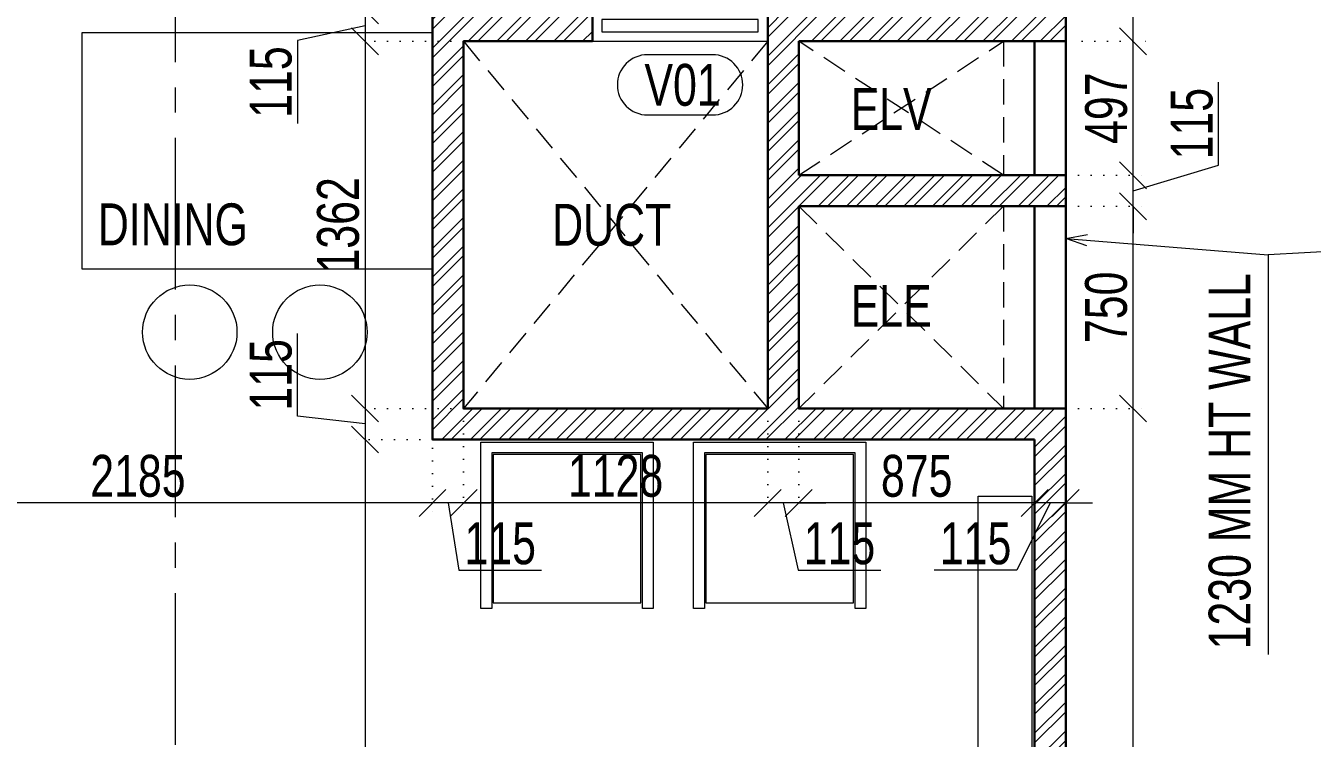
# Model space of a CAD drawing. Header units: inches. Extents: x 785882 to 928568, y 496782 to 576896.
# Drawn here: x 868878 to 873649, y 517957 to 520599 of the extents above; entities that cross this region are included whole.
import ezdxf
from ezdxf.enums import TextEntityAlignment as Align

# ---------------------------------------------------------------- set-up
doc = ezdxf.new("R2010")
doc.units = ezdxf.units.IN
doc.header["$LTSCALE"] = 750
doc.header["$MEASUREMENT"] = 0
for name, pattern in [('CENTER', [2, 1.25, -0.25, 0.25, -0.25]), ('CENTER2', [1.125, 0.75, -0.125, 0.125, -0.125]), ('DOT', [0.25, 0, -0.25]), ('HIDDEN2', [0.1875, 0.125, -0.0625])]:
    doc.linetypes.add(name, pattern=pattern)
for name, color, linetype, lineweight in [('d-fur', 250, 'Continuous', 9), ('DIMENSION WORKING-MSA', 222, 'Continuous', 13), ('DOTTED LINE-MSA', 3, 'HIDDEN2', 13), ('ELE-01-MSA', 7, 'Continuous', 30), ('FURNITURE-MSA', 251, 'Continuous', 5), ('SECTION LINE', 14, 'CENTER', 9), ('TEXT DETAIL-MSA', 212, 'Continuous', 13), ('TEXT ROOM NAME-MSA', 210, 'Continuous', 13), ('WALL HATCH-MSA', 251, 'Continuous', 9), ('WALL-MSA', 32, 'Continuous', 30), ('WINDOE NO-MAS', 4, 'Continuous', 9), ('WINDOW-MSA', 50, 'Continuous', 13)]:
    doc.layers.add(name, color=color, linetype=linetype, lineweight=lineweight)
doc.styles.add('125', font='swisscl.ttf', dxfattribs={"height": 125})
doc.styles.add('AR', font='swisscl.ttf')
doc.styles.add('ARIAL', font='swisscl.ttf', dxfattribs={"height": 360})
doc.styles.add('Arial-Reg', font='swisscl.ttf', dxfattribs={"height": 155})
doc.styles.add('Arial-Reg+0.8Sc', font='swisscl.ttf')
doc.styles.add('MtXpl_Swis721_LtCn_B', font='swisscl.ttf')
doc.dimstyles.new('100 K.T', dxfattribs={"dimtxt": 360, "dimasz": 80, "dimexe": 0.18, "dimexo": 0.0625, "dimgap": 1, "dimtad": 1, "dimdec": 0, "dimzin": 0, "dimdsep": 46, "dimtxsty": 'ARIAL', "dimblk": 'DOT', "dimcen": 0.09, "dimse1": 1, "dimse2": 1, "dimclrd": 50, "dimclrt": 256, "dimadec": 0, "dimazin": 0, "dimtfac": 1, "dimtdec": 0, "dimtofl": 0, "dimtmove": 1, "dimatfit": 0, "dimfxl": 1, "dimtolj": 1, "dimtzin": 0, "dimlwd": -1, "dimarcsym": 0})
doc.dimstyles.new('WORKING DIM', dxfattribs={"dimtxt": 155, "dimasz": 100, "dimexe": 50, "dimexo": 0, "dimgap": 20, "dimtad": 1, "dimdec": 0, "dimzin": 0, "dimdsep": 46, "dimtxsty": 'AR', "dimblk": 'OBLIQUE', "dimcen": 0.09, "dimdle": 50, "dimclrd": 256, "dimclre": 250, "dimclrt": 256, "dimadec": 0, "dimazin": 0, "dimtfac": 1, "dimtdec": 0, "dimtofl": 0, "dimtmove": 1, "dimatfit": 0, "dimfxl": 1, "dimtolj": 1, "dimtzin": 0, "dimlwd": -1, "dimlwe": -1, "dimarcsym": 0})

# ---------------------------------------------------------------- blocks, each defined once
blk = doc.blocks.new('_Dot')
at = {"linetype": 'ByBlock', "lineweight": -2}
blk.add_line((-0.5, 0), (-1, 0), dxfattribs=at)
at = {"linetype": 'ByBlock', "const_width": 0.5}
blk.add_lwpolyline([(-0.25, 0, 1), (0.25, 0, 1)], format="xyb", close=True, dxfattribs=at)
blk = doc.blocks.new('A$Caebde61c')
at = {"layer": 'FURNITURE-MSA'}
for points in [[(5800.9, -43505.7), (7100.9, -43505.7), (7100.9, -42630.7), (5800.9, -42630.7)], [(9123.8, -44349), (9323.8, -44349), (9323.8, -45999), (9123.8, -45999)]]:
    blk.add_lwpolyline(points, close=True, dxfattribs=at)
for centre in [(6200.9, -43741), (6683.3, -43741)]:
    blk.add_circle(centre, 175, dxfattribs=at)
blk = doc.blocks.new('Win-Tag-03')
blk.add_lwpolyline([(-130, 120), (130, 120, -0.414214), (250, 0), (250, 0, -0.414214), (130, -120), (-130, -120, -0.414214), (-250, 0), (-250, 0, -0.414214)], format="xyb", close=True)
blk = doc.blocks.new('A$C37e82350')
at = {"layer": 'SECTION LINE', "linetype": 'CENTER2'}
blk.add_lwpolyline([(-2541.6, -2026.8), (-2541.6, -2083.3), (61391, -2083.3), (61391, -2039.2)], dxfattribs=at)
blk = doc.blocks.new('_Oblique')
at = {"color": 0, "linetype": 'ByBlock', "lineweight": -2}
blk.add_line((-0.5, -0.5), (0.5, 0.5), dxfattribs=at)
blk = doc.blocks.new('*D1607')
at = {"layer": 'Defpoints', "color": 0, "ltscale": 0.25, "transparency": 16777216}
for p in [(870501.8, 520656.7), (870136.8, 520541.7), (870501.8, 520541.7)]:
    blk.add_point(p, dxfattribs=at)
at = {"layer": 'DIMENSION WORKING-MSA', "ltscale": 0.25, "transparency": 16777216}
for p, q in [((870136.8, 520656.7), (870136.8, 520756.7)), ((870136.8, 520656.7), (870136.8, 520541.7)), ((870136.8, 520599.2), (869886.8, 520543.8)), ((869886.8, 520543.8), (869886.8, 520237)), ((870136.8, 520541.7), (870136.8, 520441.7))]:
    blk.add_line(p, q, dxfattribs=at)
at = {"layer": 'DIMENSION WORKING-MSA', "color": 250, "linetype": 'DOT', "ltscale": 0.25, "transparency": 16777216}
for p, q in [((870501.8, 520656.7), (870086.8, 520656.7)), ((870501.8, 520541.7), (870086.8, 520541.7))]:
    blk.add_line(p, q, dxfattribs=at)
at = {"layer": 'DIMENSION WORKING-MSA', "ltscale": 0.25, "transparency": 16777216, "xscale": 100, "yscale": 100, "zscale": 100}
for p, rotation in [((870136.8, 520656.7), 270), ((870136.8, 520541.7), 90)]:
    blk.add_blockref('_Oblique', p, dxfattribs=dict(at, rotation=rotation))
at = {"layer": 'DIMENSION WORKING-MSA', "ltscale": 0.25, "transparency": 16777216, "insert": (869787.7, 520390.4), "char_height": 155, "attachment_point": 5, "rotation": 90, "style": 'AR'}
blk.add_mtext('\\A1;115', dxfattribs=at)
blk = doc.blocks.new('*D1608')
at = {"layer": 'Defpoints', "color": 0, "ltscale": 0.25, "transparency": 16777216}
for p in [(870501.8, 520541.7), (870136.8, 519180), (870501.8, 519180)]:
    blk.add_point(p, dxfattribs=at)
at = {"layer": 'DIMENSION WORKING-MSA', "ltscale": 0.25, "transparency": 16777216}
blk.add_line((870136.8, 520591.7), (870136.8, 519130), dxfattribs=at)
at = {"layer": 'DIMENSION WORKING-MSA', "color": 250, "linetype": 'DOT', "ltscale": 0.25, "transparency": 16777216}
for p, q in [((870501.8, 520541.7), (870086.8, 520541.7)), ((870501.8, 519180), (870086.8, 519180))]:
    blk.add_line(p, q, dxfattribs=at)
at = {"layer": 'DIMENSION WORKING-MSA', "ltscale": 0.25, "transparency": 16777216, "xscale": 100, "yscale": 100, "zscale": 100}
for p, rotation in [((870136.8, 520541.7), 90), ((870136.8, 519180), 270)]:
    blk.add_blockref('_Oblique', p, dxfattribs=dict(at, rotation=rotation))
at = {"layer": 'DIMENSION WORKING-MSA', "ltscale": 0.25, "transparency": 16777216, "insert": (870037.3, 519860.8), "char_height": 155, "attachment_point": 5, "rotation": 90, "style": 'AR'}
blk.add_mtext('\\A1;1362', dxfattribs=at)
blk = doc.blocks.new('*D1609')
at = {"layer": 'Defpoints', "color": 0, "ltscale": 0.25, "transparency": 16777216}
for p in [(870501.8, 519180), (870136.8, 519065), (870386.8, 519065)]:
    blk.add_point(p, dxfattribs=at)
at = {"layer": 'DIMENSION WORKING-MSA', "ltscale": 0.25, "transparency": 16777216}
for p, q in [((869886.8, 519151.3), (869886.8, 519458.1)), ((870136.8, 519230), (870136.8, 519015)), ((870136.8, 519122.5), (869886.8, 519151.3))]:
    blk.add_line(p, q, dxfattribs=at)
at = {"layer": 'DIMENSION WORKING-MSA', "color": 250, "linetype": 'DOT', "ltscale": 0.25, "transparency": 16777216}
for p, q in [((870501.8, 519180), (870086.8, 519180)), ((870386.8, 519065), (870086.8, 519065))]:
    blk.add_line(p, q, dxfattribs=at)
at = {"layer": 'DIMENSION WORKING-MSA', "ltscale": 0.25, "transparency": 16777216, "xscale": 100, "yscale": 100, "zscale": 100}
for p, rotation in [((870136.8, 519180), 90), ((870136.8, 519065), 270)]:
    blk.add_blockref('_Oblique', p, dxfattribs=dict(at, rotation=rotation))
at = {"layer": 'DIMENSION WORKING-MSA', "ltscale": 0.25, "transparency": 16777216, "insert": (869787.7, 519304.7), "char_height": 155, "attachment_point": 5, "rotation": 90, "style": 'AR'}
blk.add_mtext('\\A1;115', dxfattribs=at)
blk = doc.blocks.new('*D1610')
at = {"layer": 'Defpoints', "color": 0, "ltscale": 0.25, "transparency": 16777216}
for p in [(870386.8, 519065), (870136.8, 515845), (870136.8, 515845)]:
    blk.add_point(p, dxfattribs=at)
at = {"layer": 'DIMENSION WORKING-MSA', "ltscale": 0.25, "transparency": 16777216}
blk.add_line((870136.8, 519115), (870136.8, 515795), dxfattribs=at)
at = {"layer": 'DIMENSION WORKING-MSA', "color": 250, "linetype": 'DOT', "ltscale": 0.25, "transparency": 16777216}
for p, q in [((870386.8, 519065), (870086.8, 519065)), ((870136.8, 515845), (870186.8, 515845))]:
    blk.add_line(p, q, dxfattribs=at)
at = {"layer": 'DIMENSION WORKING-MSA', "ltscale": 0.25, "transparency": 16777216, "xscale": 100, "yscale": 100, "zscale": 100}
for p, rotation in [((870136.8, 519065), 90), ((870136.8, 515845), 270)]:
    blk.add_blockref('_Oblique', p, dxfattribs=dict(at, rotation=rotation))
at = {"layer": 'DIMENSION WORKING-MSA', "ltscale": 0.25, "transparency": 16777216, "insert": (870037.3, 517455), "char_height": 155, "attachment_point": 5, "rotation": 90, "style": 'AR'}
blk.add_mtext('\\A1;3220', dxfattribs=at)
blk = doc.blocks.new('*D1398')
at = {"layer": 'Defpoints', "color": 0, "ltscale": 0.25, "transparency": 16777216}
for p in [(872734.7, 519180), (872984.7, 519180), (872734.7, 515730)]:
    blk.add_point(p, dxfattribs=at)
at = {"layer": 'DIMENSION WORKING-MSA', "ltscale": 0.25, "transparency": 16777216}
blk.add_line((872984.7, 515680), (872984.7, 519230), dxfattribs=at)
at = {"layer": 'DIMENSION WORKING-MSA', "color": 250, "linetype": 'DOT', "ltscale": 0.25, "transparency": 16777216}
for p, q in [((872734.7, 519180), (873034.7, 519180)), ((872734.7, 515730), (873034.7, 515730))]:
    blk.add_line(p, q, dxfattribs=at)
at = {"layer": 'DIMENSION WORKING-MSA', "ltscale": 0.25, "transparency": 16777216, "xscale": 100, "yscale": 100, "zscale": 100}
for p, rotation in [((872984.7, 519180), 90), ((872984.7, 515730), 270)]:
    blk.add_blockref('_Oblique', p, dxfattribs=dict(at, rotation=rotation))
at = {"layer": 'DIMENSION WORKING-MSA', "ltscale": 0.25, "transparency": 16777216, "insert": (872885.2, 517455), "char_height": 155, "attachment_point": 5, "rotation": 90, "style": 'AR'}
blk.add_mtext('\\A1;3450', dxfattribs=at)
blk = doc.blocks.new('*D1399')
at = {"layer": 'Defpoints', "color": 0, "ltscale": 0.25, "transparency": 16777216}
for p in [(872734.7, 519930), (872984.7, 519930), (872734.7, 519180)]:
    blk.add_point(p, dxfattribs=at)
at = {"layer": 'DIMENSION WORKING-MSA', "ltscale": 0.25, "transparency": 16777216}
blk.add_line((872984.7, 519130), (872984.7, 519980), dxfattribs=at)
at = {"layer": 'DIMENSION WORKING-MSA', "color": 250, "linetype": 'DOT', "ltscale": 0.25, "transparency": 16777216}
for p, q in [((872734.7, 519930), (873034.7, 519930)), ((872734.7, 519180), (873034.7, 519180))]:
    blk.add_line(p, q, dxfattribs=at)
at = {"layer": 'DIMENSION WORKING-MSA', "ltscale": 0.25, "transparency": 16777216, "xscale": 100, "yscale": 100, "zscale": 100}
for p, rotation in [((872984.7, 519930), 90), ((872984.7, 519180), 270)]:
    blk.add_blockref('_Oblique', p, dxfattribs=dict(at, rotation=rotation))
at = {"layer": 'DIMENSION WORKING-MSA', "ltscale": 0.25, "transparency": 16777216, "insert": (872885.3, 519555), "char_height": 155, "attachment_point": 5, "rotation": 90, "style": 'AR'}
blk.add_mtext('\\A1;750', dxfattribs=at)
blk = doc.blocks.new('*D1400')
at = {"layer": 'Defpoints', "color": 0, "ltscale": 0.25, "transparency": 16777216}
for p in [(872734.7, 520045), (872984.7, 520045), (872734.7, 519930)]:
    blk.add_point(p, dxfattribs=at)
at = {"layer": 'DIMENSION WORKING-MSA', "ltscale": 0.25, "transparency": 16777216}
for p, q in [((873301.9, 520082.6), (873301.9, 520389.5)), ((872984.7, 520045), (872984.7, 520145)), ((872984.7, 519987.5), (873301.9, 520082.6)), ((872984.7, 519930), (872984.7, 520045)), ((872984.7, 519930), (872984.7, 519830))]:
    blk.add_line(p, q, dxfattribs=at)
at = {"layer": 'DIMENSION WORKING-MSA', "color": 250, "linetype": 'DOT', "ltscale": 0.25, "transparency": 16777216}
for p, q in [((872734.7, 520045), (873034.7, 520045)), ((872734.7, 519930), (873034.7, 519930))]:
    blk.add_line(p, q, dxfattribs=at)
at = {"layer": 'DIMENSION WORKING-MSA', "ltscale": 0.25, "transparency": 16777216, "xscale": 100, "yscale": 100, "zscale": 100}
for p, rotation in [((872984.7, 520045), 270), ((872984.7, 519930), 90)]:
    blk.add_blockref('_Oblique', p, dxfattribs=dict(at, rotation=rotation))
at = {"layer": 'DIMENSION WORKING-MSA', "ltscale": 0.25, "transparency": 16777216, "insert": (873202.8, 520236), "char_height": 155, "attachment_point": 5, "rotation": 90, "style": 'AR'}
blk.add_mtext('\\A1;115', dxfattribs=at)
blk = doc.blocks.new('*D1401')
at = {"layer": 'Defpoints', "color": 0, "ltscale": 0.25, "transparency": 16777216}
for p in [(872796.4, 520541.7), (872984.7, 520541.7), (872734.7, 520045)]:
    blk.add_point(p, dxfattribs=at)
at = {"layer": 'DIMENSION WORKING-MSA', "ltscale": 0.25, "transparency": 16777216}
blk.add_line((872984.7, 519995), (872984.7, 520591.7), dxfattribs=at)
at = {"layer": 'DIMENSION WORKING-MSA', "color": 250, "linetype": 'DOT', "ltscale": 0.25, "transparency": 16777216}
for p, q in [((872796.4, 520541.7), (873034.7, 520541.7)), ((872734.7, 520045), (873034.7, 520045))]:
    blk.add_line(p, q, dxfattribs=at)
at = {"layer": 'DIMENSION WORKING-MSA', "ltscale": 0.25, "transparency": 16777216, "xscale": 100, "yscale": 100, "zscale": 100}
for p, rotation in [((872984.7, 520541.7), 90), ((872984.7, 520045), 270)]:
    blk.add_blockref('_Oblique', p, dxfattribs=dict(at, rotation=rotation))
at = {"layer": 'DIMENSION WORKING-MSA', "ltscale": 0.25, "transparency": 16777216, "insert": (872885.4, 520293.3), "char_height": 155, "attachment_point": 5, "rotation": 90, "style": 'AR'}
blk.add_mtext('\\A1;497', dxfattribs=at)
blk = doc.blocks.new('*D1402')
at = {"layer": 'Defpoints', "color": 0, "ltscale": 0.25, "transparency": 16777216}
for p in [(872734.7, 522171.7), (872984.7, 522171.7), (872796.4, 520541.7)]:
    blk.add_point(p, dxfattribs=at)
at = {"layer": 'DIMENSION WORKING-MSA', "ltscale": 0.25, "transparency": 16777216}
blk.add_line((872984.7, 520491.7), (872984.7, 522221.7), dxfattribs=at)
at = {"layer": 'DIMENSION WORKING-MSA', "color": 250, "linetype": 'DOT', "ltscale": 0.25, "transparency": 16777216}
for p, q in [((872734.7, 522171.7), (873034.7, 522171.7)), ((872796.4, 520541.7), (873034.7, 520541.7))]:
    blk.add_line(p, q, dxfattribs=at)
at = {"layer": 'DIMENSION WORKING-MSA', "ltscale": 0.25, "transparency": 16777216, "xscale": 100, "yscale": 100, "zscale": 100}
for p, rotation in [((872984.7, 522171.7), 90), ((872984.7, 520541.7), 270)]:
    blk.add_blockref('_Oblique', p, dxfattribs=dict(at, rotation=rotation))
at = {"layer": 'DIMENSION WORKING-MSA', "ltscale": 0.25, "transparency": 16777216, "insert": (872885.2, 521356.7), "char_height": 155, "attachment_point": 5, "rotation": 90, "style": 'AR'}
blk.add_mtext('\\A1;1630', dxfattribs=at)
blk = doc.blocks.new('*D1407')
at = {"layer": 'Defpoints', "color": 0, "ltscale": 0.25, "transparency": 16777216}
for p in [(872619.7, 518830), (872619.7, 518830), (872734.7, 518830)]:
    blk.add_point(p, dxfattribs=at)
at = {"layer": 'DIMENSION WORKING-MSA', "color": 250, "linetype": 'DOT', "ltscale": 0.25, "transparency": 16777216}
for p, q in [((872619.7, 518830), (872619.7, 518880)), ((872734.7, 518830), (872734.7, 518880))]:
    blk.add_line(p, q, dxfattribs=at)
at = {"layer": 'DIMENSION WORKING-MSA', "ltscale": 0.25, "transparency": 16777216}
for p, q in [((872619.7, 518830), (872519.7, 518830)), ((872677.2, 518830), (872554.1, 518580)), ((872734.7, 518830), (872619.7, 518830)), ((872734.7, 518830), (872834.7, 518830)), ((872554.1, 518580), (872247.3, 518580))]:
    blk.add_line(p, q, dxfattribs=at)
at = {"layer": 'DIMENSION WORKING-MSA', "ltscale": 0.25, "transparency": 16777216, "xscale": 100, "yscale": 100, "zscale": 100}
blk.add_blockref('_Oblique', (872619.7, 518830), dxfattribs=at)
at = {"layer": 'DIMENSION WORKING-MSA', "ltscale": 0.25, "transparency": 16777216, "xscale": 100, "yscale": 100, "zscale": 100, "rotation": 180}
blk.add_blockref('_Oblique', (872734.7, 518830), dxfattribs=at)
at = {"layer": 'DIMENSION WORKING-MSA', "ltscale": 0.25, "transparency": 16777216, "insert": (872400.7, 518679), "char_height": 155, "attachment_point": 5, "style": 'AR'}
blk.add_mtext('\\A1;115', dxfattribs=at)
blk = doc.blocks.new('*D1408')
at = {"layer": 'Defpoints', "color": 0, "ltscale": 0.25, "transparency": 16777216}
for p in [(871744.8, 519180), (871744.8, 518830), (872619.7, 518830)]:
    blk.add_point(p, dxfattribs=at)
at = {"layer": 'DIMENSION WORKING-MSA', "color": 250, "linetype": 'DOT', "ltscale": 0.25, "transparency": 16777216}
for p, q in [((871744.8, 519180), (871744.8, 518780)), ((872619.7, 518830), (872619.7, 518880))]:
    blk.add_line(p, q, dxfattribs=at)
at = {"layer": 'DIMENSION WORKING-MSA', "ltscale": 0.25, "transparency": 16777216}
blk.add_line((872669.7, 518830), (871694.8, 518830), dxfattribs=at)
at = {"layer": 'DIMENSION WORKING-MSA', "ltscale": 0.25, "transparency": 16777216, "xscale": 100, "yscale": 100, "zscale": 100, "rotation": 180}
blk.add_blockref('_Oblique', (871744.8, 518830), dxfattribs=at)
at = {"layer": 'DIMENSION WORKING-MSA', "ltscale": 0.25, "transparency": 16777216, "xscale": 100, "yscale": 100, "zscale": 100}
blk.add_blockref('_Oblique', (872619.7, 518830), dxfattribs=at)
at = {"layer": 'DIMENSION WORKING-MSA', "ltscale": 0.25, "transparency": 16777216, "insert": (872182.2, 518929.3), "char_height": 155, "attachment_point": 5, "style": 'AR'}
blk.add_mtext('\\A1;875', dxfattribs=at)
blk = doc.blocks.new('*D1409')
at = {"layer": 'Defpoints', "color": 0, "ltscale": 0.25, "transparency": 16777216}
for p in [(871629.8, 519180), (871744.8, 519180), (871629.8, 518830)]:
    blk.add_point(p, dxfattribs=at)
at = {"layer": 'DIMENSION WORKING-MSA', "color": 250, "linetype": 'DOT', "ltscale": 0.25, "transparency": 16777216}
for p, q in [((871629.8, 519180), (871629.8, 518780)), ((871744.8, 519180), (871744.8, 518780))]:
    blk.add_line(p, q, dxfattribs=at)
at = {"layer": 'DIMENSION WORKING-MSA', "ltscale": 0.25, "transparency": 16777216}
for p, q in [((871629.8, 518830), (871529.8, 518830)), ((871744.8, 518830), (871629.8, 518830)), ((871687.3, 518830), (871742.6, 518580)), ((871744.8, 518830), (871844.8, 518830)), ((871742.6, 518580), (872049.4, 518580))]:
    blk.add_line(p, q, dxfattribs=at)
at = {"layer": 'DIMENSION WORKING-MSA', "ltscale": 0.25, "transparency": 16777216, "xscale": 100, "yscale": 100, "zscale": 100}
blk.add_blockref('_Oblique', (871629.8, 518830), dxfattribs=at)
at = {"layer": 'DIMENSION WORKING-MSA', "ltscale": 0.25, "transparency": 16777216, "xscale": 100, "yscale": 100, "zscale": 100, "rotation": 180}
blk.add_blockref('_Oblique', (871744.8, 518830), dxfattribs=at)
at = {"layer": 'DIMENSION WORKING-MSA', "ltscale": 0.25, "transparency": 16777216, "insert": (871896, 518679), "char_height": 155, "attachment_point": 5, "style": 'AR'}
blk.add_mtext('\\A1;115', dxfattribs=at)
blk = doc.blocks.new('*D1410')
at = {"layer": 'Defpoints', "color": 0, "ltscale": 0.25, "transparency": 16777216}
for p in [(870501.8, 519180), (871629.8, 519180), (870501.8, 518830)]:
    blk.add_point(p, dxfattribs=at)
at = {"layer": 'DIMENSION WORKING-MSA', "color": 250, "linetype": 'DOT', "ltscale": 0.25, "transparency": 16777216}
for p, q in [((870501.8, 519180), (870501.8, 518780)), ((871629.8, 519180), (871629.8, 518780))]:
    blk.add_line(p, q, dxfattribs=at)
at = {"layer": 'DIMENSION WORKING-MSA', "ltscale": 0.25, "transparency": 16777216}
blk.add_line((871679.8, 518830), (870451.8, 518830), dxfattribs=at)
at = {"layer": 'DIMENSION WORKING-MSA', "ltscale": 0.25, "transparency": 16777216, "xscale": 100, "yscale": 100, "zscale": 100, "rotation": 180}
blk.add_blockref('_Oblique', (870501.8, 518830), dxfattribs=at)
at = {"layer": 'DIMENSION WORKING-MSA', "ltscale": 0.25, "transparency": 16777216, "xscale": 100, "yscale": 100, "zscale": 100}
blk.add_blockref('_Oblique', (871629.8, 518830), dxfattribs=at)
at = {"layer": 'DIMENSION WORKING-MSA', "ltscale": 0.25, "transparency": 16777216, "insert": (871065.8, 518929.3), "char_height": 155, "attachment_point": 5, "style": 'AR'}
blk.add_mtext('\\A1;1128', dxfattribs=at)
blk = doc.blocks.new('*D1411')
at = {"layer": 'Defpoints', "color": 0, "ltscale": 0.25, "transparency": 16777216}
for p in [(870501.8, 519180), (870386.8, 519080), (870386.8, 518830)]:
    blk.add_point(p, dxfattribs=at)
at = {"layer": 'DIMENSION WORKING-MSA', "color": 250, "linetype": 'DOT', "ltscale": 0.25, "transparency": 16777216}
for p, q in [((870501.8, 519180), (870501.8, 518780)), ((870386.8, 519080), (870386.8, 518780))]:
    blk.add_line(p, q, dxfattribs=at)
at = {"layer": 'DIMENSION WORKING-MSA', "ltscale": 0.25, "transparency": 16777216}
for p, q in [((870386.8, 518830), (870286.8, 518830)), ((870501.8, 518830), (870386.8, 518830)), ((870444.3, 518830), (870484.6, 518580)), ((870501.8, 518830), (870601.8, 518830)), ((870484.6, 518580), (870791.4, 518580))]:
    blk.add_line(p, q, dxfattribs=at)
at = {"layer": 'DIMENSION WORKING-MSA', "ltscale": 0.25, "transparency": 16777216, "xscale": 100, "yscale": 100, "zscale": 100}
blk.add_blockref('_Oblique', (870386.8, 518830), dxfattribs=at)
at = {"layer": 'DIMENSION WORKING-MSA', "ltscale": 0.25, "transparency": 16777216, "xscale": 100, "yscale": 100, "zscale": 100, "rotation": 180}
blk.add_blockref('_Oblique', (870501.8, 518830), dxfattribs=at)
at = {"layer": 'DIMENSION WORKING-MSA', "ltscale": 0.25, "transparency": 16777216, "insert": (870638, 518679), "char_height": 155, "attachment_point": 5, "style": 'AR'}
blk.add_mtext('\\A1;115', dxfattribs=at)
blk = doc.blocks.new('*D1412')
at = {"layer": 'Defpoints', "color": 0, "ltscale": 0.25, "transparency": 16777216}
for p in [(868202.2, 519231.9), (870386.8, 519080), (868202.2, 518830)]:
    blk.add_point(p, dxfattribs=at)
at = {"layer": 'DIMENSION WORKING-MSA', "color": 250, "linetype": 'DOT', "ltscale": 0.25, "transparency": 16777216}
for p, q in [((868202.2, 519231.9), (868202.2, 518780)), ((870386.8, 519080), (870386.8, 518780))]:
    blk.add_line(p, q, dxfattribs=at)
at = {"layer": 'DIMENSION WORKING-MSA', "ltscale": 0.25, "transparency": 16777216}
blk.add_line((870436.8, 518830), (868152.2, 518830), dxfattribs=at)
at = {"layer": 'DIMENSION WORKING-MSA', "ltscale": 0.25, "transparency": 16777216, "xscale": 100, "yscale": 100, "zscale": 100, "rotation": 180}
blk.add_blockref('_Oblique', (868202.2, 518830), dxfattribs=at)
at = {"layer": 'DIMENSION WORKING-MSA', "ltscale": 0.25, "transparency": 16777216, "xscale": 100, "yscale": 100, "zscale": 100}
blk.add_blockref('_Oblique', (870386.8, 518830), dxfattribs=at)
at = {"layer": 'DIMENSION WORKING-MSA', "ltscale": 0.25, "transparency": 16777216, "insert": (869294.5, 518929.3), "char_height": 155, "attachment_point": 5, "style": 'AR'}
blk.add_mtext('\\A1;2185', dxfattribs=at)

msp = doc.modelspace()

# ---------------------------------------------------------------- hatches: boundary and pattern name
at = {"layer": 'WALL HATCH-MSA'}
h = msp.add_hatch(dxfattribs=at)
h.set_pattern_fill('ANSI32', color=256, scale=200)
h.set_pattern_definition([(45, (36976.4, 0), (-53.0330086, 53.0330086), []), (45, (37011.755, 0), (-53.0330086, 53.0330086), [])])
h.paths.add_polyline_path([(872619.7, 521941.7), (872619.7, 520656.7), (871629.8, 520656.7), (871629.8, 519180), (870501.8, 519180), (870501.8, 520541.7), (870979.8, 520541.7), (870979.8, 520656.7), (870501.8, 520656.7), (870501.8, 521191.7), (870386.8, 521191.7), (870386.8, 519065), (872619.7, 519065), (872619.7, 515845), (872504.7, 515845), (872504.7, 515730), (872734.7, 515730), (872734.7, 519180), (871744.8, 519180), (871744.8, 519930), (872734.7, 519930), (872734.7, 520045), (871744.8, 520045), (871744.8, 520541.7), (872734.7, 520541.7), (872734.7, 522171.7), (871820.3, 522171.7), (871820.3, 525140.7), (872484.1, 525140.7), (872484.1, 525255.7), (869172.2, 525255.7), (869172.2, 525140.7), (871705.3, 525140.7), (871705.3, 522056.7), (869102.2, 522056.7), (869102.2, 521941.7)])

# ---------------------------------------------------------------- linework, layer by layer
at = {"layer": 'd-fur', "ltscale": 100}
for points in [[(871204.9, 518438.8), (871164.9, 518438.8), (871164.9, 519015), (870606.2, 519015), (870606.2, 518438.8), (870566.2, 518438.8), (870566.2, 519055), (871204.9, 519055)], [(871993.6, 518438.8), (871953.6, 518438.8), (871953.6, 519015), (871394.9, 519015), (871394.9, 518438.8), (871354.9, 518438.8), (871354.9, 519055), (871993.6, 519055)], [(870612.2, 518458.8), (871158.9, 518458.8), (871158.9, 519009), (870612.2, 519009)], [(871400.9, 518458.8), (871947.6, 518458.8), (871947.6, 519009), (871400.9, 519009)]]:
    msp.add_lwpolyline(points, close=True, dxfattribs=at)
at = {"layer": 'DOTTED LINE-MSA'}
for p, q in [((871629.8, 520541.7), (870501.8, 519180)), ((870501.8, 520541.7), (871629.8, 519180)), ((871744.8, 520045), (872504.7, 520541.7)), ((872504.7, 520045), (871744.8, 520541.7)), ((872504.7, 520541.7), (872504.7, 520045)), ((871744.8, 519930), (872504.7, 519180)), ((872504.7, 519930), (871744.8, 519180)), ((872504.7, 519930), (872504.7, 519180))]:
    msp.add_line(p, q, dxfattribs=at)
at = {"layer": 'ELE-01-MSA'}
for p, q in [((872619.7, 520541.7), (872619.7, 520045)), ((872734.7, 520541.7), (872734.7, 520045)), ((872619.7, 519930), (872619.7, 519180)), ((872734.7, 519930), (872734.7, 519180))]:
    msp.add_line(p, q, dxfattribs=at)
at = {"layer": 'WALL-MSA'}
for p, q in [((872734.7, 522171.7), (872734.7, 520541.7)), ((870386.8, 519065), (870386.8, 521191.7)), ((870979.8, 520541.7), (870979.8, 520656.7)), ((871629.8, 519180), (871629.8, 520656.7)), ((870501.8, 520541.7), (870979.8, 520541.7)), ((870501.8, 519180), (870501.8, 520541.7)), ((871744.8, 520541.7), (872734.7, 520541.7)), ((871744.8, 520045), (871744.8, 520541.7)), ((871744.8, 520045), (872734.7, 520045)), ((872734.7, 520045), (872734.7, 519930)), ((871744.8, 519930), (872734.7, 519930)), ((871744.8, 519180), (871744.8, 519930)), ((870501.8, 519180), (871629.8, 519180)), ((871744.8, 519180), (872734.7, 519180)), ((872734.7, 519180), (872734.7, 515730)), ((870386.8, 519065), (872619.7, 519065)), ((872619.7, 519065), (872619.7, 515845))]:
    msp.add_line(p, q, dxfattribs=at)
at = {"layer": 'WINDOW-MSA'}
msp.add_line((870979.8, 520541.7), (871629.8, 520541.7), dxfattribs=at)
msp.add_lwpolyline([(871594.8, 520621.7), (871014.8, 520621.7), (871014.8, 520576.7), (871594.8, 520576.7)], close=True, dxfattribs=at)

# ---------------------------------------------------------------- block references
at = {"color": 2, "rotation": 270}
msp.add_blockref('A$C37e82350', (871515.5, 563204), dxfattribs=at)
at = {"layer": 'FURNITURE-MSA'}
msp.add_blockref('A$Caebde61c', (863285.9, 563204), dxfattribs=at)
at = {"layer": 'WINDOE NO-MAS', "xscale": -0.9300595238095237, "yscale": 0.9300595238095237, "zscale": 0.9300595238095237}
msp.add_blockref('Win-Tag-03', (871304.8, 520380), dxfattribs=at)

# ---------------------------------------------------------------- texts
at = {"layer": 'TEXT DETAIL-MSA', "style": '125'}
msp.add_text('1230 MM HT WALL', height=155, rotation=90, dxfattribs=at).set_placement((873342.4, 518984.3), align=Align.MIDDLE_CENTER)
at = {"layer": 'TEXT ROOM NAME-MSA', "lineweight": 0}
for s, style, p in [('ELV', 'Arial-Reg', (871937.6, 520212.7)), ('DINING', 'MtXpl_Swis721_LtCn_B', (869146.1, 519785.3, 0)), ('DUCT', 'Arial-Reg', (870830.8, 519783.8)), ('ELE', 'Arial-Reg', (871937.6, 519482.8))]:
    msp.add_text(s, height=155, dxfattribs=dict(at, style=style)).set_placement(p)
at = {"layer": 'WINDOE NO-MAS', "style": 'Arial-Reg+0.8Sc'}
msp.add_text('V01', height=155, dxfattribs=at).set_placement((871314.2, 520380), align=Align.MIDDLE_CENTER)

# ---------------------------------------------------------------- dimensions: what is measured, and where the dimension line sits
at = {"layer": 'DIMENSION WORKING-MSA', "ltscale": 0.25}
for base, p1, p2, picture, middle in [((872984.7, 522171.7), (872796.4, 520541.7), (872734.7, 522171.7), '*D1402', (872885.2, 521356.7)), ((870136.8, 519180), (870501.8, 520541.7), (870501.8, 519180), '*D1608', (870037.3, 519860.8)), ((872984.7, 520541.7), (872734.7, 520045), (872796.4, 520541.7), '*D1401', (872885.4, 520293.3)), ((872984.7, 520045), (872734.7, 519930), (872734.7, 520045), '*D1400', (873202.8, 520102.6)), ((872984.7, 519930), (872734.7, 519180), (872734.7, 519930), '*D1399', (872885.3, 519555)), ((872984.7, 519180), (872734.7, 515730), (872734.7, 519180), '*D1398', (872885.2, 517455)), ((870136.8, 515845), (870386.8, 519065), (870136.8, 515845), '*D1610', (870037.3, 517455))]:
    dim = msp.add_linear_dim(base=base, p1=p1, p2=p2, angle=270, dimstyle='WORKING DIM', dxfattribs=at)
    dim.commit()
    dim.dimension.update_dxf_attribs({"geometry": picture, "text_midpoint": middle})
for base, p1, p2, picture, middle in [((870136.8, 520541.7), (870501.8, 520656.7), (870501.8, 520541.7), '*D1607', (869886.8, 520523.8)), ((870136.8, 519065), (870501.8, 519180), (870386.8, 519065), '*D1609', (869886.8, 519171.3))]:
    dim = msp.add_linear_dim(base=base, p1=p1, p2=p2, angle=270, dimstyle='WORKING DIM', dxfattribs=at)
    dim.commit()
    dim.dimension.update_dxf_attribs({"geometry": picture, "text_midpoint": middle, "dimtype": 160})
for base, p1, p2, picture, middle in [((868202.2, 518830), (870386.8, 519080), (868202.2, 519231.9), '*D1412', (869294.5, 518929.3)), ((870501.8, 518830), (871629.8, 519180), (870501.8, 519180), '*D1410', (871065.8, 518929.3)), ((871744.8, 518830), (872619.7, 518830), (871744.8, 519180), '*D1408', (872182.2, 518929.3))]:
    dim = msp.add_linear_dim(base=base, p1=p1, p2=p2, dimstyle='WORKING DIM', dxfattribs=at)
    dim.commit()
    dim.dimension.update_dxf_attribs({"geometry": picture, "text_midpoint": middle})
for base, p1, p2, picture, middle in [((870386.8, 518830), (870501.8, 519180), (870386.8, 519080), '*D1411', (870504.6, 518580)), ((871629.8, 518830), (871744.8, 519180), (871629.8, 519180), '*D1409', (871762.6, 518580)), ((872619.7, 518830), (872734.7, 518830), (872619.7, 518830), '*D1407', (872534.1, 518580))]:
    dim = msp.add_linear_dim(base=base, p1=p1, p2=p2, dimstyle='WORKING DIM', dxfattribs=at)
    dim.commit()
    dim.dimension.update_dxf_attribs({"geometry": picture, "text_midpoint": middle, "dimtype": 160})

# ---------------------------------------------------------------- leaders
at = {"layer": 'TEXT DETAIL-MSA'}
for points in [[(872734.7, 519810.4), (873485.9, 519749.3), (873485.9, 518267.3)], [(874563.5, 519810.4), (873485.9, 519749.3), (873485.9, 518267.3)]]:
    msp.add_leader(points, dimstyle='100 K.T', override={"dimgap": 1, "dimtad": 0, "dimclrd": 256, "dimldrblk": 'Open30'}, dxfattribs=at)

doc.saveas('drawing.dxf')
